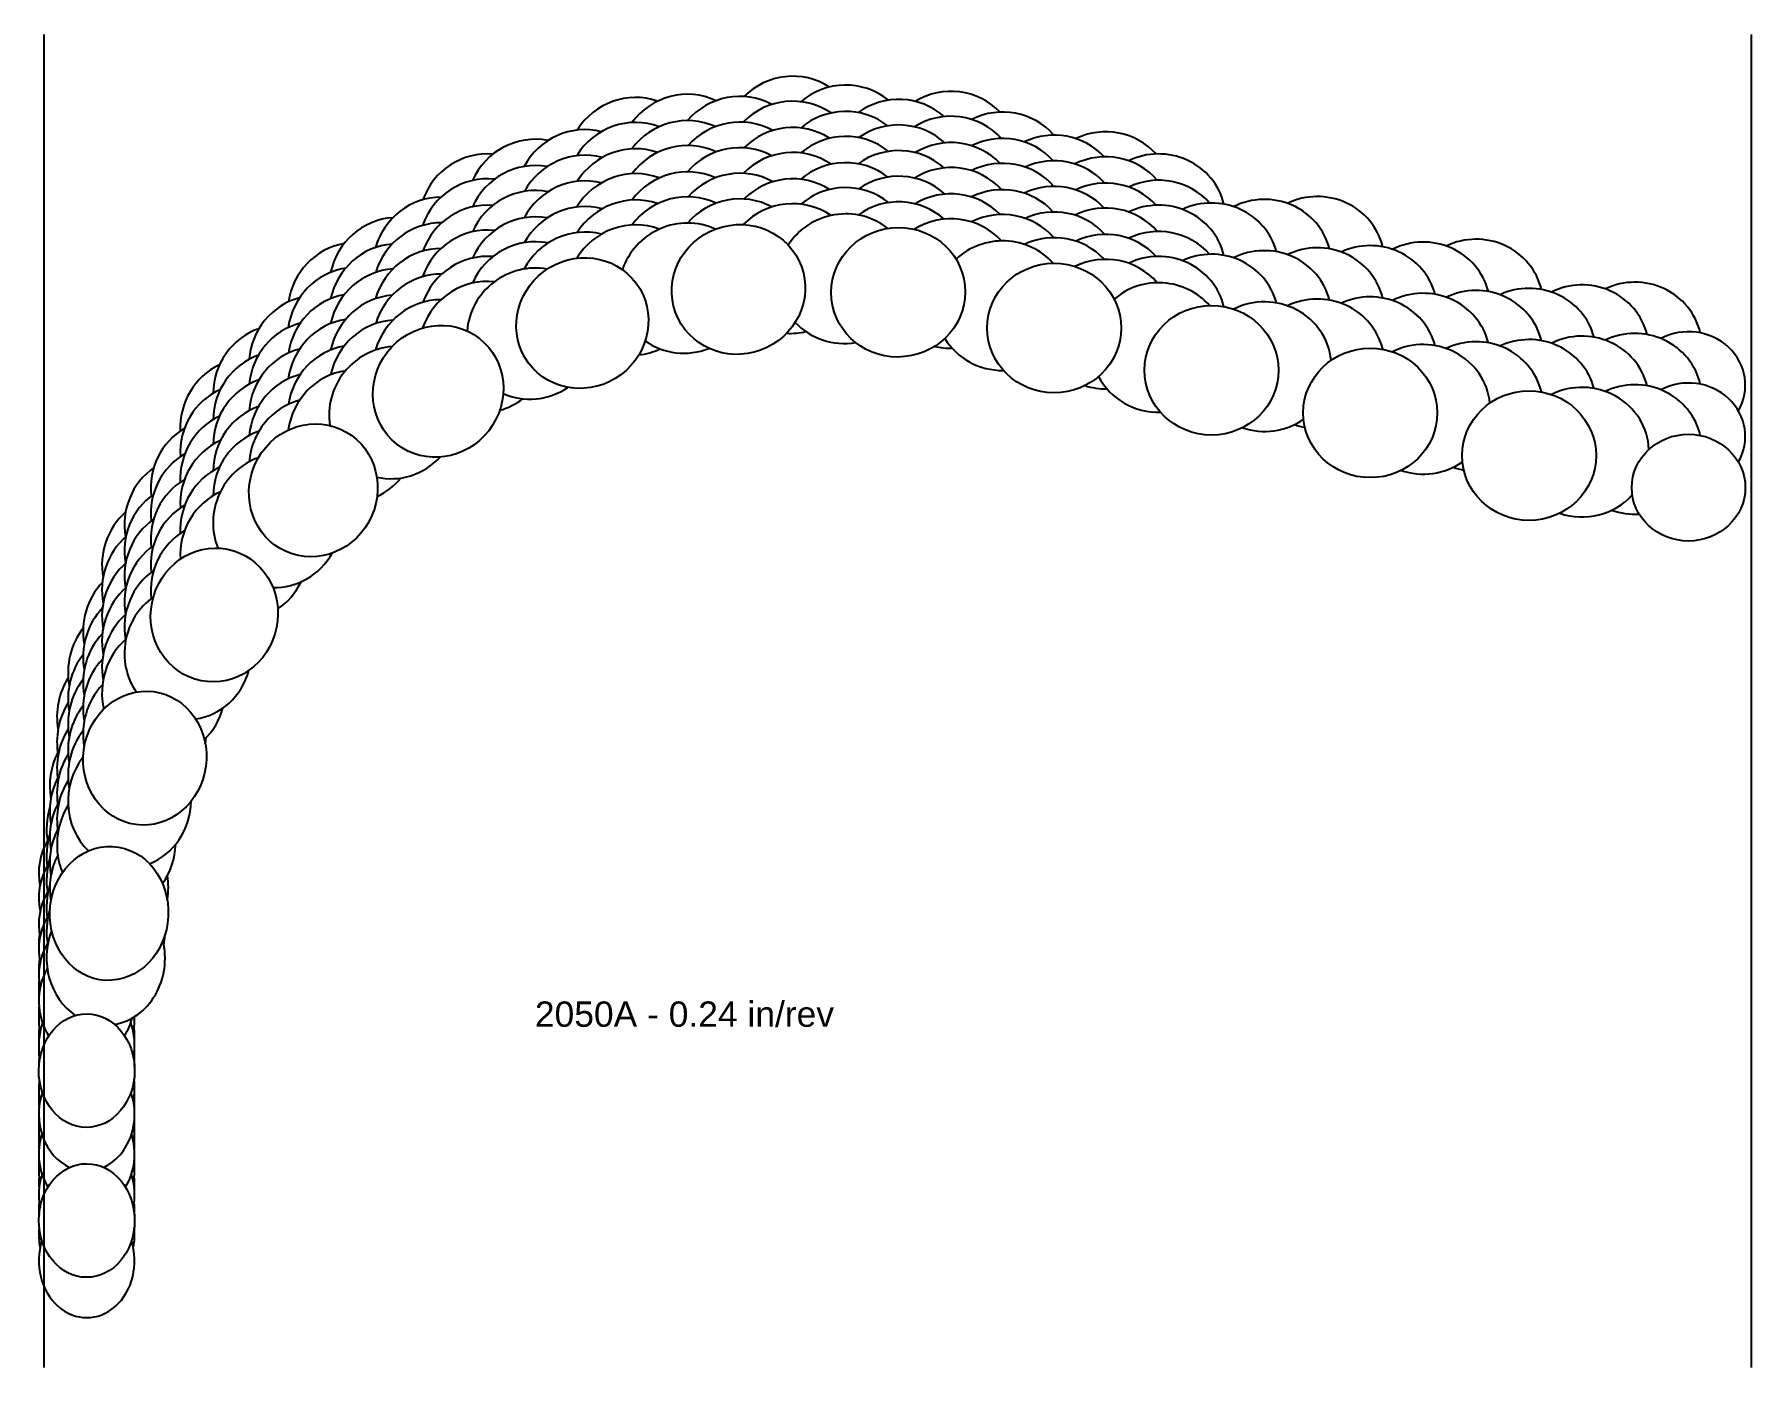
# Model space of a CAD drawing. Header units: inches. Extents: x -8.05 to 0, y -5.12 to 1.12.
import ezdxf
from ezdxf.enums import TextEntityAlignment as Align

# ---------------------------------------------------------------- set-up
doc = ezdxf.new("R2010")
doc.units = ezdxf.units.IN
doc.header["$MEASUREMENT"] = 0
for name, color, linetype in [('Blade_1', 30, 'Continuous'), ('Blade_2', 52, 'Continuous'), ('Blade_3', 92, 'Continuous'), ('Blade_4', 132, 'Continuous'), ('Blade_5', 152, 'Continuous'), ('Blade_6', 190, 'Continuous'), ('Gage_Line', 7, 'Continuous')]:
    doc.layers.add(name, color=color, linetype=linetype)
doc.styles.get("Standard").update_dxf_attribs({"font": 'arial.ttf'})

msp = doc.modelspace()

# ---------------------------------------------------------------- linework, layer by layer
at = {"layer": 'Blade_1'}
for centre, major_axis, ratio, start_param, end_param in [((-4.7469, 0.4075), (0.2949, 0.1078), 0.963871, 6.974838, 8.370029), ((-3.9985, 0.3945), (0.3124, 0.0315), 0.965597, 6.988332, 8.384456), ((-5.4782, 0.25), (0.2519, 0.1874), 0.96075, 6.928989, 8.301681), ((-4.7469, 0.1675), (0.2949, 0.1078), 0.963871, 6.974838, 8.370029), ((-3.9985, 0.1545), (0.3124, 0.0315), 0.965597, 6.988332, 8.384456), ((-3.268, 0.2269), (0.314, 0), 0.965926, 6.996793, 8.300324), ((-5.4782, 0.01), (0.2519, 0.1874), 0.96075, 6.928989, 8.301681), ((-2.5306, 0.0291), (0.314, 0), 0.965926, 6.533867, 8.302893), ((-6.154, -0.0693), (0.1931, 0.2476), 0.9566, 6.910538, 8.242907), ((-3.268, -0.0131), (0.314, 0), 0.965926, 6.996793, 8.300324), ((-2.5306, -0.2109), (0.314, 0), 0.965926, 6.533867, 8.302893), ((-1.7868, -0.1705), (0.314, 0), 0.965926, 6.533247, 8.302473), ((-6.154, -0.3093), (0.1931, 0.2476), 0.9566, 6.910538, 8.242907), ((-1.0429, -0.3705), (0.314, 0), 0.965926, 6.531833, 8.301673), ((-1.7868, -0.4105), (0.314, 0), 0.965926, 6.533247, 8.302473), ((-6.739, -0.5331), (0.1275, 0.2869), 0.952023, 6.925959, 8.199119), ((-1.0429, -0.6105), (0.314, 0), 0.965926, 6.531833, 8.301673), ((-0.2958, -0.5205), (0.266, 0), 0.939693, 5.782439, 8.362541), ((-6.739, -0.7731), (0.1275, 0.2869), 0.952023, 6.925959, 8.199119), ((-0.2958, -0.7605), (0.266, 0), 0.939693, 5.782439, 8.362541), ((-7.2027, -1.1169), (0.062, 0.3078), 0.947739, 6.974411, 8.171346), ((-7.2027, -1.3569), (0.062, 0.3078), 0.947739, 6.974411, 8.171346), ((-7.5286, -1.7872), (0.0417, 0.3112), 0.918737, 7.183562, 8.191541), ((-7.5286, -2.0272), (0.0417, 0.3112), 0.918737, 7.183562, 8.191541), ((-7.6958, -2.5143), (0.0163, 0.3136), 0.884377, 7.392071, 8.105063), ((-7.6958, -2.7543), (0.0163, 0.3136), 0.884377, 7.392071, 8.105063), ((-7.8006, -3.2506), (0.0018, 0.266), 0.844158, 1.413937, 1.646355), ((-7.8006, -3.4906), (0.0018, 0.266), 0.844158, 7.697122, 8.089469), ((-7.8006, -3.4906), (0.0018, 0.266), 0.844158, 4.492785, 4.766721), ((-7.8006, -3.9526), (0.0007, 0.266), 0.84372, 7.83211, 7.953302), ((-7.8006, -3.9526), (0.0007, 0.266), 0.84372, 4.619687, 4.742513), ((-7.8006, -4.1926), (0.0007, 0.266), 0.84372, 1.437717, 1.801628), ((-7.8006, -4.1926), (0.0007, 0.266), 0.84372, 4.488176, 4.852087)]:
    msp.add_ellipse(centre, major_axis=major_axis, ratio=ratio, start_param=start_param, end_param=end_param, dxfattribs=at)
for centre, major_axis, ratio in [((-4.7469, -0.0725), (0.2949, 0.1078), 0.963871), ((-3.9985, -0.0855), (0.3124, 0.0315), 0.965597), ((-5.4782, -0.23), (0.2519, 0.1874), 0.96075), ((-3.268, -0.2531), (0.314, 0), 0.965926), ((-2.5306, -0.4509), (0.314, 0), 0.965926), ((-6.154, -0.5493), (0.1931, 0.2476), 0.9566), ((-1.7868, -0.6505), (0.314, 0), 0.965926), ((-1.0429, -0.8505), (0.314, 0), 0.965926), ((-6.739, -1.0131), (0.1275, 0.2869), 0.952023), ((-0.2958, -1.0005), (0.266, 0), 0.939693), ((-7.2027, -1.5969), (0.062, 0.3078), 0.947739), ((-7.5286, -2.2672), (0.0417, 0.3112), 0.918737), ((-7.6958, -2.9943), (0.0163, 0.3136), 0.884377), ((-7.8006, -3.7306), (0.0018, 0.266), 0.844158), ((-7.8006, -4.4326), (0.0007, 0.266), 0.84372)]:
    msp.add_ellipse(centre, major_axis=major_axis, ratio=ratio, dxfattribs=at)
at = {"layer": 'Blade_2'}
for centre, major_axis, ratio, start_param, end_param in [((-4.9945, 0.4137), (0.2829, 0.1362), 0.962973, 6.95713, 8.359841), ((-4.2474, 0.458), (0.3105, 0.0469), 0.965188, 7.018203, 8.430613), ((-3.5095, 0.3316), (0.314, 0), 0.965926, 6.996801, 8.334279), ((-5.7115, 0.2008), (0.2336, 0.2098), 0.959454, 6.91854, 8.293223), ((-4.9945, 0.1737), (0.2829, 0.1362), 0.962973, 6.95713, 8.359841), ((-4.2474, 0.218), (0.3105, 0.0469), 0.965188, 7.018203, 8.430613), ((-3.5095, 0.0916), (0.314, 0), 0.965926, 6.996801, 8.334279), ((-2.7786, 0.1356), (0.314, 0), 0.965926, 6.988882, 8.316534), ((-5.7115, -0.0392), (0.2336, 0.2098), 0.959454, 6.91854, 8.293223), ((-4.9945, -0.0663), (0.2829, 0.1362), 0.962973, 6.95713, 8.672149), ((-4.2474, -0.022), (0.3105, 0.0469), 0.965188, 7.018203, 8.723422), ((-2.7786, -0.1044), (0.314, 0), 0.965926, 6.988882, 8.316534), ((-6.3607, -0.1689), (0.1716, 0.2629), 0.955085, 6.911757, 8.238153), ((-3.5095, -0.1484), (0.314, 0), 0.965926, 6.996801, 8.62239), ((-5.7115, -0.2792), (0.2336, 0.2098), 0.959454, 6.91854, 8.631257), ((-2.7786, -0.3444), (0.314, 0), 0.965926, 6.988882, 8.580066), ((-6.3607, -0.4089), (0.1716, 0.2629), 0.955085, 6.911757, 8.238153), ((-4.2474, -0.022), (0.3105, 0.0469), 0.965188, 3.726631, 4.725693), ((-4.9945, -0.0663), (0.2829, 0.1362), 0.962973, 3.625984, 4.636765), ((-3.5095, -0.1484), (0.314, 0), 0.965926, 3.672845, 4.7255), ((-6.9083, -0.6758), (0.1054, 0.2958), 0.950525, 6.938826, 8.198813), ((-6.3607, -0.6489), (0.1716, 0.2629), 0.955085, 6.911757, 8.607806), ((-2.7786, -0.3444), (0.314, 0), 0.965926, 3.604727, 4.741044), ((-5.7115, -0.2792), (0.2336, 0.2098), 0.959454, 3.537888, 4.568244), ((-6.9083, -0.9158), (0.1054, 0.2958), 0.950525, 6.938826, 8.198813), ((-6.9083, -1.1558), (0.1054, 0.2958), 0.950525, 6.938826, 8.602629), ((-6.3607, -0.6489), (0.1716, 0.2629), 0.955085, 3.471864, 4.532104), ((-7.3261, -1.293), (0.0409, 0.3113), 0.946504, 6.997236, 8.176183), ((-7.3261, -1.533), (0.0409, 0.3113), 0.946504, 6.997236, 8.176183), ((-6.9083, -1.1558), (0.1054, 0.2958), 0.950525, 3.433478, 4.53193), ((-7.3261, -1.773), (0.0409, 0.3113), 0.946504, 6.997236, 8.607629), ((-7.5998, -1.9858), (0.0231, 0.3131), 0.917986, 7.218067, 8.121105), ((-7.3261, -1.773), (0.0409, 0.3113), 0.946504, 3.399645, 4.567675), ((-7.5998, -2.2258), (0.0231, 0.3131), 0.917986, 7.218067, 8.121105), ((-7.5998, -2.4658), (0.0231, 0.3131), 0.917986, 7.218067, 8.771613), ((-7.5998, -2.4658), (0.0231, 0.3131), 0.917986, 3.550243, 4.770297), ((-7.7111, -2.7232), (-0.0004, 0.314), 0.884214, 7.515008, 8.03938), ((-7.7111, -2.9632), (-0.0004, 0.314), 0.884214, 7.515008, 8.03938), ((-7.7111, -3.2032), (-0.0004, 0.314), 0.884214, 7.435477, 8.883101), ((-7.7111, -3.2032), (-0.0004, 0.314), 0.884214, 3.288091, 4.975717), ((-7.8006, -3.4547), (0.0018, 0.266), 0.844158, 7.765409, 7.929622), ((-7.8006, -3.6947), (0.0018, 0.266), 0.844158, 7.703362, 7.929622), ((-7.8006, -3.6947), (0.0018, 0.266), 0.844158, 4.652632, 4.878892), ((-7.8006, -3.9347), (0.0018, 0.266), 0.844158, 7.468357, 9.072547), ((-7.8006, -3.9347), (0.0018, 0.266), 0.844158, 3.508379, 5.113897), ((-7.8006, -4.1416), (0.0007, 0.266), 0.84372, 1.533992, 1.670117), ((-7.8006, -4.1416), (0.0007, 0.266), 0.84372, 4.619687, 4.755812), ((-7.8006, -4.3816), (0.0007, 0.266), 0.84372, 1.444038, 1.670117), ((-7.8006, -4.3816), (0.0007, 0.266), 0.84372, 4.619687, 4.845765), ((-7.8006, -4.6216), (0.0007, 0.266), 0.84372, 1.210908, 5.078896)]:
    msp.add_ellipse(centre, major_axis=major_axis, ratio=ratio, start_param=start_param, end_param=end_param, dxfattribs=at)
at = {"layer": 'Blade_3'}
for centre, major_axis, ratio, start_param, end_param in [((-4.4974, 0.5055), (0.3042, 0.0779), 0.964612, 6.982223, 8.421208), ((-5.2388, 0.4045), (0.2685, 0.1629), 0.961928, 6.926165, 8.351479), ((-3.7521, 0.4353), (0.3136, 0.016), 0.965842, 6.948663, 8.37953), ((-4.4974, 0.2655), (0.3042, 0.0779), 0.964612, 6.982223, 8.421208), ((-3.0265, 0.2455), (0.314, 0), 0.965926, 6.974441, 8.329548), ((-5.2388, 0.1645), (0.2685, 0.1629), 0.961928, 6.926165, 8.351479), ((-3.7521, 0.1953), (0.3136, 0.016), 0.965842, 6.948663, 8.37953), ((-5.9372, 0.1376), (0.2139, 0.2299), 0.958064, 6.899675, 8.286552), ((-4.4974, 0.0255), (0.3042, 0.0779), 0.964612, 6.982223, 8.421208), ((-3.0265, 0.0055), (0.314, 0), 0.965926, 6.974441, 8.329548), ((-2.2827, 0.046), (0.314, 0), 0.965926, 6.521636, 8.331088), ((-5.2388, -0.0755), (0.2685, 0.1629), 0.961928, 6.926165, 8.351479), ((-3.7521, -0.0447), (0.3136, 0.016), 0.965842, 6.948663, 8.37953), ((-5.9372, -0.1024), (0.2139, 0.2299), 0.958064, 6.899675, 8.286552), ((-3.0265, -0.2345), (0.314, 0), 0.965926, 6.974441, 8.329548), ((-2.2827, -0.194), (0.314, 0), 0.965926, 6.521636, 8.331088), ((-1.5388, -0.1538), (0.314, 0), 0.965926, 6.521443, 8.330414), ((-6.5561, -0.2804), (0.1497, 0.276), 0.953552, 6.905889, 8.23509), ((-5.9372, -0.3424), (0.2139, 0.2299), 0.958064, 6.899675, 8.286552), ((-1.5388, -0.3938), (0.314, 0), 0.965926, 6.521443, 8.330414), ((-0.7949, -0.3543), (0.314, 0), 0.965926, 6.518412, 8.328719), ((-2.2827, -0.434), (0.314, 0), 0.965926, 6.38132, 8.331088), ((-6.5561, -0.5204), (0.1497, 0.276), 0.953552, 6.905889, 8.23509), ((-4.4974, 0.0255), (0.3042, 0.0779), 0.964612, 4.394554, 4.684498), ((-1.5388, -0.6338), (0.314, 0), 0.965926, 6.380509, 8.330414), ((-0.7949, -0.5943), (0.314, 0), 0.965926, 6.518412, 8.328719), ((-5.2388, -0.0755), (0.2685, 0.1629), 0.961928, 4.265686, 4.595986), ((-3.7521, -0.0447), (0.3136, 0.016), 0.965842, 4.41832, 4.68275), ((-6.5561, -0.7604), (0.1497, 0.276), 0.953552, 6.905889, 8.23509), ((-7.0632, -0.8275), (0.0835, 0.3027), 0.949087, 6.947077, 8.199269), ((-3.0265, -0.2345), (0.314, 0), 0.965926, 4.395861, 4.731437), ((-0.7949, -0.8343), (0.314, 0), 0.965926, 6.326164, 8.328719), ((-5.9372, -0.3424), (0.2139, 0.2299), 0.958064, 4.148169, 4.536625), ((-2.2827, -0.434), (0.314, 0), 0.965926, 4.375786, 5.336179), ((-7.0632, -1.0675), (0.0835, 0.3027), 0.949087, 6.947077, 8.199269), ((-1.5388, -0.6338), (0.314, 0), 0.965926, 4.374814, 5.336081), ((-6.5561, -0.7604), (0.1497, 0.276), 0.953552, 4.051735, 4.511751), ((-7.0632, -1.3075), (0.0835, 0.3027), 0.949087, 6.947077, 8.199269), ((-0.7949, -0.8343), (0.314, 0), 0.965926, 4.373217, 5.561), ((-7.4394, -1.4712), (0.061, 0.308), 0.919656, 7.153232, 8.26432), ((-7.0632, -1.3075), (0.0835, 0.3027), 0.949087, 3.980947, 4.524757), ((-7.4394, -1.7112), (0.061, 0.308), 0.919656, 7.153232, 8.26432), ((-7.4394, -1.9512), (0.061, 0.308), 0.919656, 7.153232, 8.312716), ((-7.6616, -2.1839), (0.0335, 0.3122), 0.884732, 7.352592, 8.172717), ((-7.4394, -1.9512), (0.061, 0.308), 0.919656, 4.069855, 4.630971), ((-7.6616, -2.4239), (0.0335, 0.3122), 0.884732, 7.352592, 8.172717), ((-7.6616, -2.6639), (0.0335, 0.3122), 0.884732, 7.352592, 8.408983), ((-7.6616, -2.6639), (0.0335, 0.3122), 0.884732, 4.152451, 4.785662), ((-7.8006, -2.9233), (0.0018, 0.266), 0.844175, 0.973939, 1.812878), ((-7.8006, -3.1633), (0.0018, 0.266), 0.844175, 0.973939, 1.812878), ((-7.8006, -3.4033), (0.0018, 0.266), 0.844175, 0.973939, 2.241639), ((-7.8006, -3.4033), (0.0018, 0.266), 0.844175, 4.057738, 4.410194), ((-7.8006, -3.6403), (0.0007, 0.266), 0.84372, 7.806991, 7.957783), ((-7.8006, -3.6403), (0.0007, 0.266), 0.84372, 4.616568, 4.767439), ((-7.8006, -3.8803), (0.0007, 0.266), 0.84372, 7.729972, 7.957783), ((-7.8006, -3.8803), (0.0007, 0.266), 0.84372, 4.616568, 4.844366), ((-7.8006, -4.1203), (0.0007, 0.266), 0.84372, 7.502225, 8.484756), ((-7.8006, -4.1203), (0.0007, 0.266), 0.84372, 4.088233, 5.072095)]:
    msp.add_ellipse(centre, major_axis=major_axis, ratio=ratio, start_param=start_param, end_param=end_param, dxfattribs=at)
at = {"layer": 'Blade_4'}
for centre, major_axis, ratio, start_param, end_param in [((-4.7469, 0.5275), (0.2949, 0.1078), 0.963871, 6.989241, 8.384142), ((-3.9985, 0.5145), (0.3124, 0.0315), 0.965597, 7.002869, 8.399009), ((-5.4782, 0.37), (0.2519, 0.1874), 0.96075, 6.942505, 8.315018), ((-3.268, 0.3469), (0.314, 0), 0.965926, 7.011186, 8.314921), ((-4.7469, 0.2875), (0.2949, 0.1078), 0.963871, 6.989241, 8.384142), ((-3.9985, 0.2745), (0.3124, 0.0315), 0.965597, 7.002869, 8.399009), ((-5.4782, 0.13), (0.2519, 0.1874), 0.96075, 6.942505, 8.315018), ((-3.268, 0.1069), (0.314, 0), 0.965926, 7.011186, 8.314921), ((-6.154, 0.0507), (0.1931, 0.2476), 0.9566, 6.92239, 8.255275), ((-4.7469, 0.0475), (0.2949, 0.1078), 0.963871, 6.989241, 8.384142), ((-3.9985, 0.0345), (0.3124, 0.0315), 0.965597, 7.002869, 8.399009), ((-5.4782, -0.11), (0.2519, 0.1874), 0.96075, 6.942505, 8.315018), ((-3.268, -0.1331), (0.314, 0), 0.965926, 7.011186, 8.314921), ((-6.154, -0.1893), (0.1931, 0.2476), 0.9566, 6.92239, 8.255275), ((-6.739, -0.4131), (0.1275, 0.2869), 0.952023, 6.93531, 8.210323), ((-6.154, -0.4293), (0.1931, 0.2476), 0.9566, 6.92239, 8.255275), ((-6.739, -0.6531), (0.1275, 0.2869), 0.952023, 6.93531, 8.210323), ((-6.739, -0.8931), (0.1275, 0.2869), 0.952023, 6.93531, 8.210323), ((-7.2027, -0.9969), (0.062, 0.3078), 0.947739, 6.980378, 8.18125), ((-7.2027, -1.2369), (0.062, 0.3078), 0.947739, 6.980378, 8.18125), ((-7.2027, -1.4769), (0.062, 0.3078), 0.947739, 6.980378, 8.18125), ((-7.5286, -1.6672), (0.0417, 0.3112), 0.918737, 7.185643, 8.191534), ((-7.5286, -1.9072), (0.0417, 0.3112), 0.918737, 7.185643, 8.191534), ((-7.5286, -2.1472), (0.0417, 0.3112), 0.918737, 7.185643, 8.191534), ((-7.6958, -2.3943), (0.0163, 0.3136), 0.884377, 7.389474, 8.105052), ((-7.5286, -2.1472), (0.0417, 0.3112), 0.918737, 4.664783, 4.753678), ((-7.6958, -2.6343), (0.0163, 0.3136), 0.884377, 7.389474, 8.105052), ((-7.6958, -2.8743), (0.0163, 0.3136), 0.884377, 7.389474, 8.105052), ((-7.6958, -2.8743), (0.0163, 0.3136), 0.884377, 4.578793, 4.943582), ((-7.8006, -3.1307), (0.0018, 0.266), 0.844158, 7.703452, 7.923225), ((-7.8006, -3.3707), (0.0018, 0.266), 0.844158, 7.703452, 7.923225), ((-7.8006, -3.6107), (0.0018, 0.266), 0.844158, 7.461635, 8.089426), ((-7.8006, -3.6107), (0.0018, 0.266), 0.844158, 4.492828, 5.12067), ((-7.8006, -3.8326), (0.0007, 0.266), 0.84372, 1.54139, 1.663824), ((-7.8006, -3.8326), (0.0007, 0.266), 0.84372, 4.62598, 4.749959), ((-7.8006, -4.0726), (0.0007, 0.266), 0.84372, 1.444038, 1.663824), ((-7.8006, -4.0726), (0.0007, 0.266), 0.84372, 4.62598, 4.845765), ((-7.8006, -4.3126), (0.0007, 0.266), 0.84372, 1.204196, 1.801628), ((-7.8006, -4.3126), (0.0007, 0.266), 0.84372, 4.488176, 5.085607)]:
    msp.add_ellipse(centre, major_axis=major_axis, ratio=ratio, start_param=start_param, end_param=end_param, dxfattribs=at)
at = {"layer": 'Blade_5'}
for centre, major_axis, ratio, start_param, end_param in [((-4.2474, 0.5813), (0.3105, 0.0469), 0.965188, 7.003668, 8.430612), ((-4.9945, 0.537), (0.2829, 0.1362), 0.962973, 6.942882, 8.359841), ((-3.5095, 0.455), (0.314, 0), 0.965926, 6.982466, 8.334279), ((-5.7115, 0.3241), (0.2336, 0.2098), 0.959454, 6.905336, 8.293223), ((-4.2474, 0.3413), (0.3105, 0.0469), 0.965188, 7.003668, 8.430612), ((-4.9945, 0.297), (0.2829, 0.1362), 0.962973, 6.942882, 8.359841), ((-2.7786, 0.2589), (0.314, 0), 0.965926, 6.510301, 8.316534), ((-3.5095, 0.215), (0.314, 0), 0.965926, 6.982466, 8.334279), ((-5.7115, 0.0841), (0.2336, 0.2098), 0.959454, 6.905336, 8.293223), ((-4.2474, 0.1013), (0.3105, 0.0469), 0.965188, 7.003668, 8.430612), ((-4.9945, 0.057), (0.2829, 0.1362), 0.962973, 6.942882, 8.359841), ((-2.7786, 0.0189), (0.314, 0), 0.965926, 6.510301, 8.316534), ((-2.0347, 0.0594), (0.314, 0), 0.965926, 6.510018, 8.316489), ((-6.3607, -0.0456), (0.1716, 0.2629), 0.955085, 6.900416, 8.238153), ((-3.5095, -0.025), (0.314, 0), 0.965926, 6.982466, 8.334279), ((-5.7115, -0.1559), (0.2336, 0.2098), 0.959454, 6.905336, 8.293223), ((-1.2909, -0.1405), (0.314, 0), 0.965926, 6.509285, 8.316183), ((-2.7786, -0.2211), (0.314, 0), 0.965926, 6.510301, 8.316534), ((-2.0347, -0.1806), (0.314, 0), 0.965926, 6.510018, 8.316489), ((-6.3607, -0.2856), (0.1716, 0.2629), 0.955085, 6.900416, 8.238153), ((-1.2909, -0.3805), (0.314, 0), 0.965926, 6.509285, 8.316183), ((-0.547, -0.3418), (0.314, 0), 0.965926, 6.501761, 8.312546), ((-2.0347, -0.4206), (0.314, 0), 0.965926, 6.510018, 8.316489), ((-6.3607, -0.5256), (0.1716, 0.2629), 0.955085, 6.900416, 8.238153), ((-6.9083, -0.5525), (0.1054, 0.2958), 0.950525, 6.930225, 8.198813), ((-1.2909, -0.6205), (0.314, 0), 0.965926, 6.509285, 8.316183), ((-0.547, -0.5818), (0.314, 0), 0.965926, 6.501761, 8.312546), ((-6.9083, -0.7925), (0.1054, 0.2958), 0.950525, 6.930225, 8.198813), ((-0.547, -0.8218), (0.314, 0), 0.965926, 6.501761, 8.312546), ((-2.0347, -0.4206), (0.314, 0), 0.965926, 4.361623, 4.526428), ((-6.9083, -1.0325), (0.1054, 0.2958), 0.950525, 6.930225, 8.198813), ((-7.3261, -1.1696), (0.0409, 0.3113), 0.946504, 6.992314, 8.176183), ((-1.2909, -0.6205), (0.314, 0), 0.965926, 4.36167, 4.526585), ((-0.547, -0.8218), (0.314, 0), 0.965926, 4.358198, 4.776791), ((-7.3261, -1.4096), (0.0409, 0.3113), 0.946504, 6.992314, 8.176183), ((-7.3261, -1.6496), (0.0409, 0.3113), 0.946504, 6.992314, 8.176183), ((-7.5998, -1.8624), (0.0231, 0.3131), 0.917986, 7.217345, 8.131925), ((-7.5998, -2.1024), (0.0231, 0.3131), 0.917986, 7.217345, 8.131925), ((-7.5998, -2.3424), (0.0231, 0.3131), 0.917986, 7.217345, 8.131925), ((-7.7111, -2.5998), (-0.0004, 0.314), 0.884214, 7.512327, 8.050195), ((-7.7111, -2.8398), (-0.0004, 0.314), 0.884214, 7.512327, 8.050195), ((-7.7111, -3.0798), (-0.0004, 0.314), 0.884214, 7.512327, 8.050195), ((-7.7111, -3.0798), (-0.0004, 0.314), 0.884214, 4.513251, 4.663811), ((-7.8006, -3.3313), (0.0018, 0.266), 0.844158, 7.778008, 7.935925), ((-7.8006, -3.5713), (0.0018, 0.266), 0.844158, 7.709683, 7.935925), ((-7.8006, -3.5713), (0.0018, 0.266), 0.844158, 4.646329, 4.872571), ((-7.8006, -3.8113), (0.0018, 0.266), 0.844158, 7.709683, 8.095884), ((-7.8006, -3.8113), (0.0018, 0.266), 0.844158, 4.48637, 4.872571), ((-7.8006, -4.0183), (0.0007, 0.266), 0.84372, 1.546531, 1.676413), ((-7.8006, -4.0183), (0.0007, 0.266), 0.84372, 4.613391, 4.743273), ((-7.8006, -4.2583), (0.0007, 0.266), 0.84372, 1.450355, 1.676413), ((-7.8006, -4.2583), (0.0007, 0.266), 0.84372, 4.613391, 4.839449), ((-7.8006, -4.4983), (0.0007, 0.266), 0.84372, 1.450355, 1.808064), ((-7.8006, -4.4983), (0.0007, 0.266), 0.84372, 4.48174, 4.839449)]:
    msp.add_ellipse(centre, major_axis=major_axis, ratio=ratio, start_param=start_param, end_param=end_param, dxfattribs=at)
at = {"layer": 'Blade_6'}
for centre, major_axis, ratio, start_param, end_param in [((-4.4974, 0.6222), (0.3042, 0.0779), 0.964612, 7.011285, 8.406928), ((-3.7521, 0.552), (0.3136, 0.016), 0.965842, 6.977531, 8.364885), ((-5.2388, 0.5212), (0.2685, 0.1629), 0.961928, 6.954037, 8.33793), ((-4.4974, 0.3822), (0.3042, 0.0779), 0.964612, 7.011285, 8.406928), ((-3.7521, 0.312), (0.3136, 0.016), 0.965842, 6.977531, 8.364885), ((-3.0265, 0.3622), (0.314, 0), 0.965926, 7.002634, 8.314892), ((-5.9372, 0.2543), (0.2139, 0.2299), 0.958064, 6.924872, 8.27392), ((-5.2388, 0.2812), (0.2685, 0.1629), 0.961928, 6.954037, 8.33793), ((-4.4974, 0.1422), (0.3042, 0.0779), 0.964612, 7.011285, 8.406928), ((-3.7521, 0.072), (0.3136, 0.016), 0.965842, 6.977531, 8.364885), ((-3.0265, 0.1222), (0.314, 0), 0.965926, 7.002634, 8.314892), ((-5.9372, 0.0143), (0.2139, 0.2299), 0.958064, 6.924872, 8.27392), ((-5.2388, 0.0412), (0.2685, 0.1629), 0.961928, 6.954037, 8.33793), ((-3.0265, -0.1178), (0.314, 0), 0.965926, 7.002634, 8.314892), ((-6.5561, -0.1638), (0.1497, 0.276), 0.953552, 6.926717, 8.223565), ((-5.9372, -0.2257), (0.2139, 0.2299), 0.958064, 6.924872, 8.27392), ((-6.5561, -0.4038), (0.1497, 0.276), 0.953552, 6.926717, 8.223565), ((-6.5561, -0.6438), (0.1497, 0.276), 0.953552, 6.926717, 8.223565), ((-7.0632, -0.7108), (0.0835, 0.3027), 0.949087, 6.961728, 8.18897), ((-7.0632, -0.9508), (0.0835, 0.3027), 0.949087, 6.961728, 8.18897), ((-7.0632, -1.1908), (0.0835, 0.3027), 0.949087, 6.961728, 8.18897), ((-7.4394, -1.3546), (0.061, 0.308), 0.919656, 7.160113, 8.253466), ((-7.4394, -1.5946), (0.061, 0.308), 0.919656, 7.160113, 8.253466), ((-7.4394, -1.8346), (0.061, 0.308), 0.919656, 7.160113, 8.253466), ((-7.6616, -2.0672), (0.0335, 0.3122), 0.884732, 7.350272, 8.161884), ((-7.6616, -2.3072), (0.0335, 0.3122), 0.884732, 7.350272, 8.161884), ((-7.6616, -2.5472), (0.0335, 0.3122), 0.884732, 7.350272, 8.161884), ((-7.8006, -2.8067), (0.0018, 0.266), 0.844175, 7.250953, 8.0832), ((-7.8006, -3.0467), (0.0018, 0.266), 0.844175, 7.250953, 8.0832), ((-7.8006, -3.2867), (0.0018, 0.266), 0.844175, 7.250953, 8.0832), ((-7.8006, -4.0036), (0.0007, 0.266), 0.84372, 7.729972, 8.078386), ((-7.8006, -4.0036), (0.0007, 0.266), 0.84372, 4.494603, 4.844366)]:
    msp.add_ellipse(centre, major_axis=major_axis, ratio=ratio, start_param=start_param, end_param=end_param, dxfattribs=at)
at = {"layer": 'Gage_Line'}
for p, q in [((-8, -5.1216), (-8, 1.1222)), ((0, -5.1216), (0, 1.1222))]:
    msp.add_line(p, q, dxfattribs=at)

# ---------------------------------------------------------------- texts
msp.add_text('2050A - 0.24 in/rev', height=0.11875).set_placement((-5, -3.4662), align=Align.MIDDLE_CENTER)

doc.saveas('drawing.dxf')
